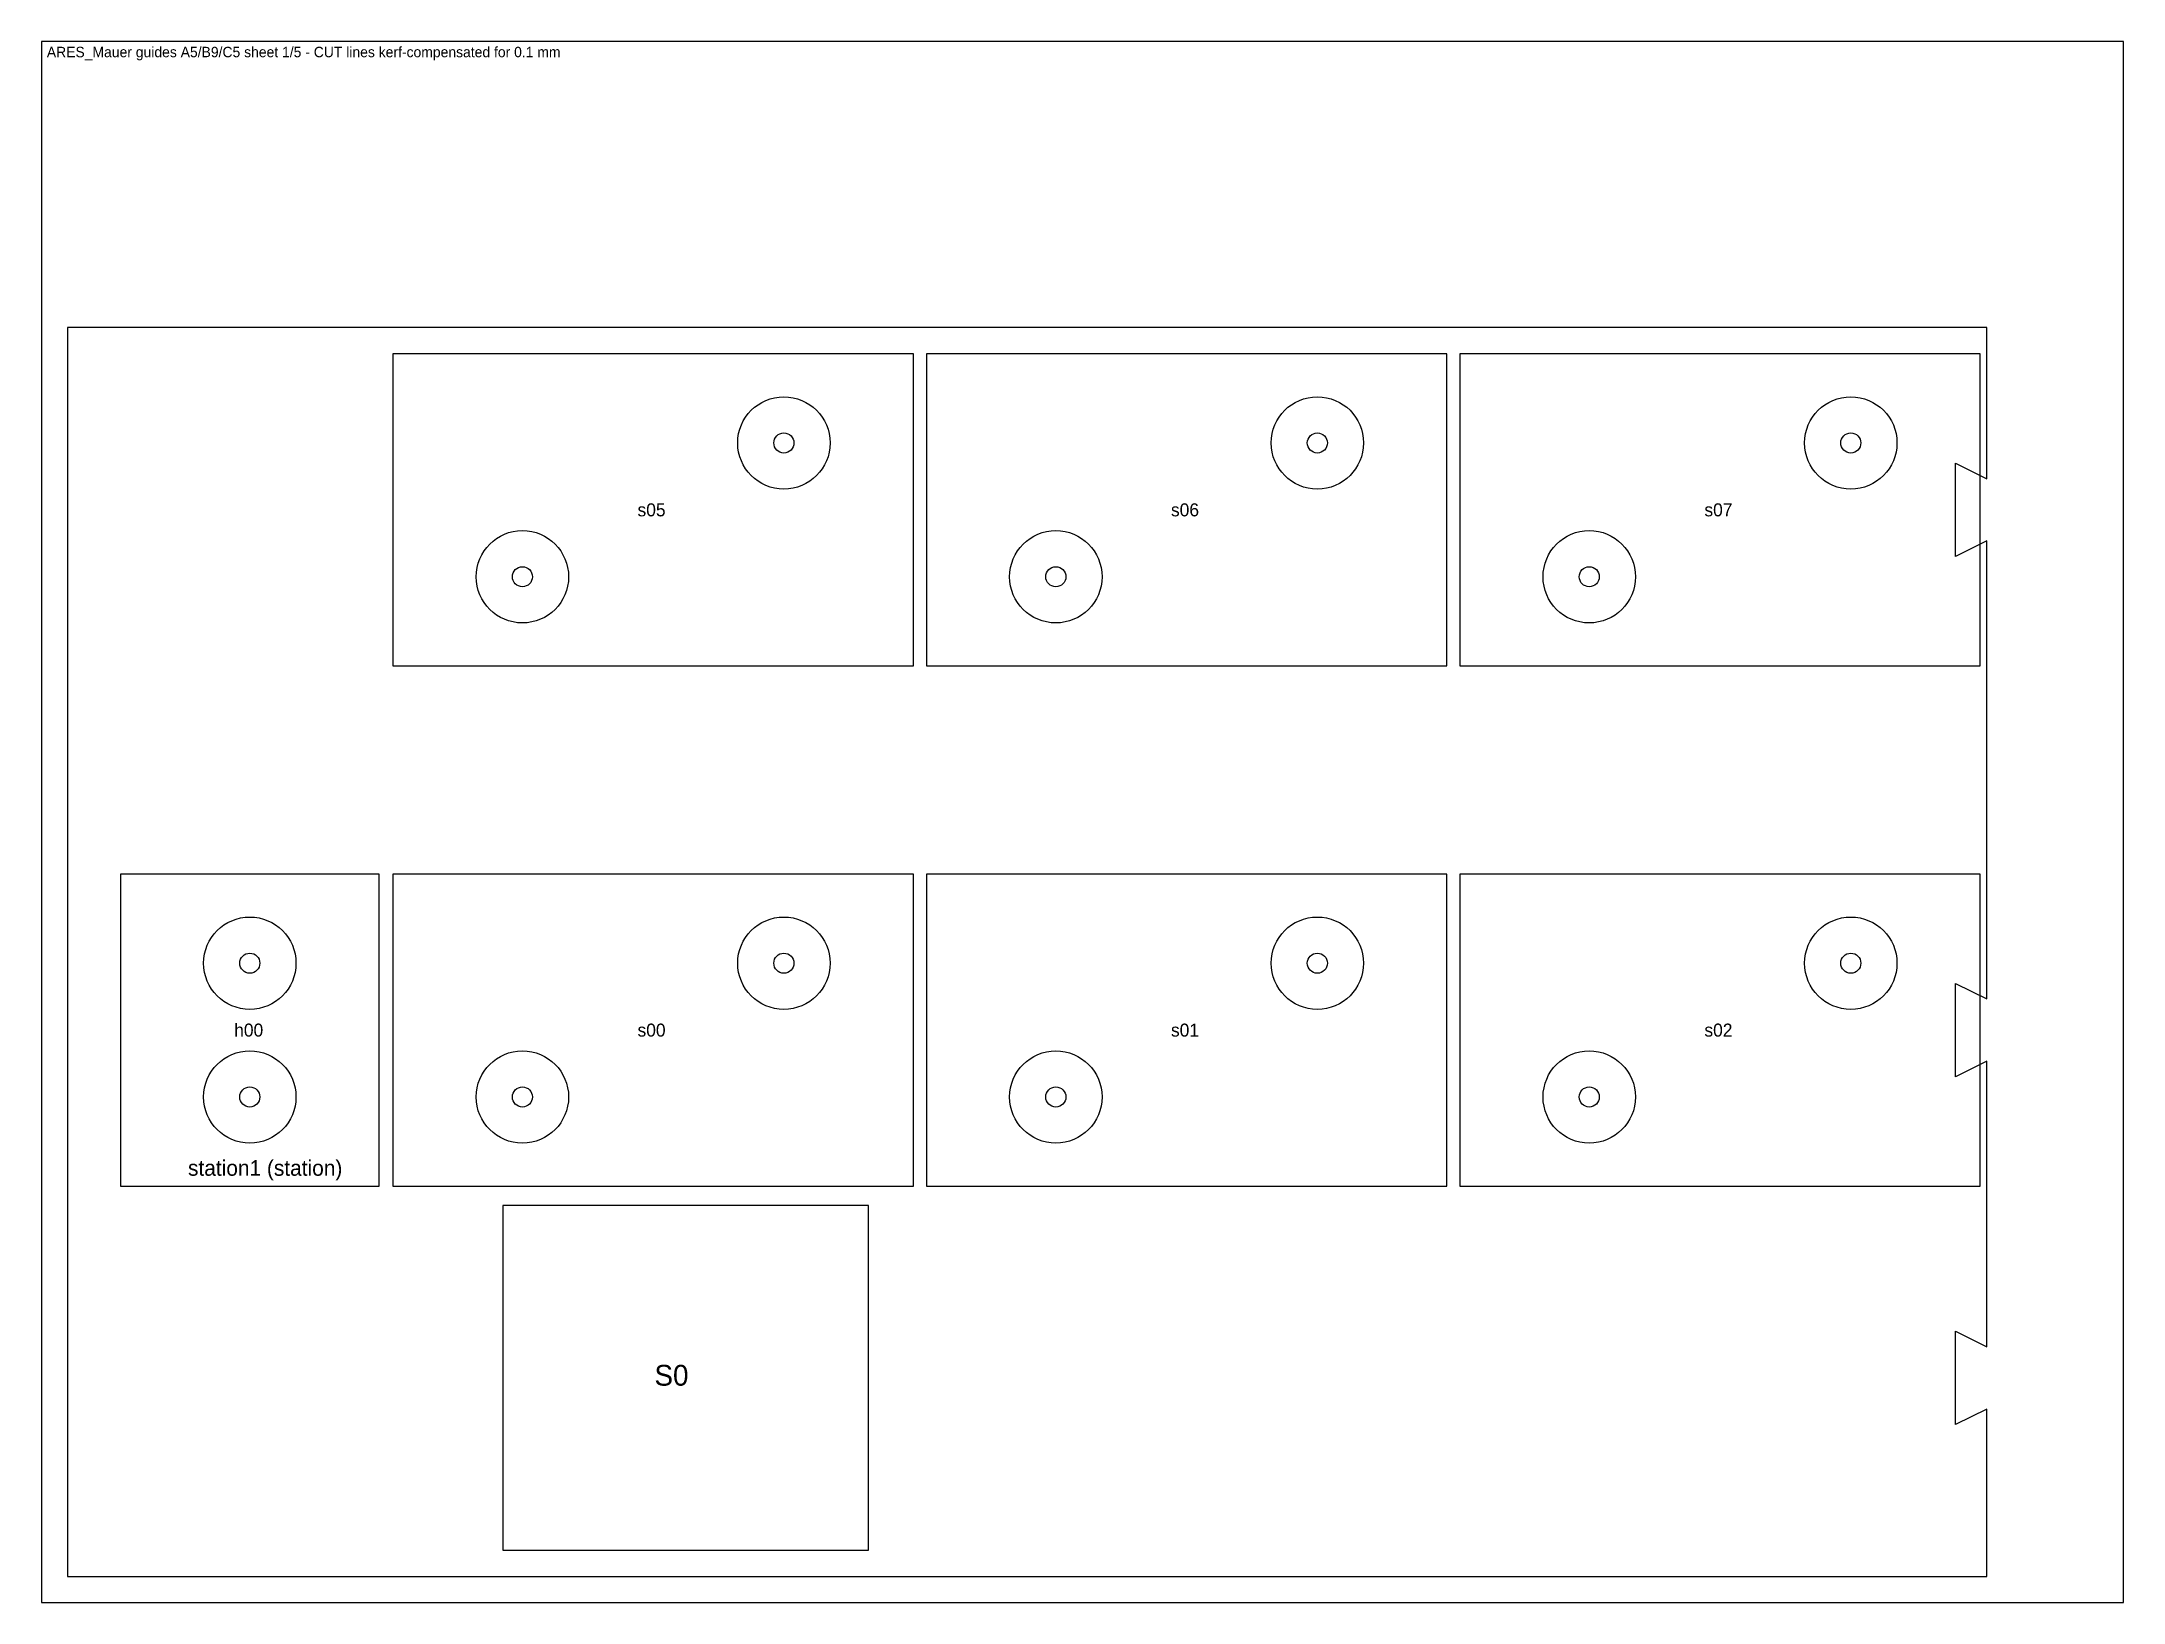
# Model space of a CAD drawing. Extents: x 0 to 800, y 0 to 600.
import ezdxf

# ---------------------------------------------------------------- set-up
doc = ezdxf.new("R2010")
doc.units = 0
for name, color, linetype in [('CUT', 1, 'CONTINUOUS'), ('ENGRAVE', 5, 'CONTINUOUS'), ('SHEET', 3, 'CONTINUOUS')]:
    doc.layers.add(name, color=color, linetype=linetype)

msp = doc.modelspace()

# ---------------------------------------------------------------- linework, layer by layer
at = {"layer": 'CUT', "color": 1}
for p, q in [((747.55, 490.05), (9.95, 490.05)), ((9.95, 490.05), (9.95, 9.95)), ((747.55, 431.9692), (747.55, 490.05)), ((735.5, 402.0308), (735.5, 437.9692)), ((735.5, 437.9692), (747.55, 431.9692)), ((747.55, 408.0308), (735.5, 402.0308)), ((747.55, 231.9692), (747.55, 408.0308)), ((735.5, 202.0308), (735.5, 237.9692)), ((735.5, 237.9692), (747.55, 231.9692)), ((747.55, 208.0308), (735.5, 202.0308)), ((747.55, 98.2692), (747.55, 208.0308)), ((317.75, 152.55), (177.25, 152.55)), ((177.25, 152.55), (177.25, 20.05)), ((317.75, 20.05), (317.75, 152.55)), ((735.5, 68.3308), (735.5, 104.2692)), ((735.5, 104.2692), (747.55, 98.2692)), ((747.55, 74.3308), (735.5, 68.3308)), ((747.55, 9.95), (747.55, 74.3308)), ((177.25, 20.05), (317.75, 20.05)), ((9.95, 9.95), (747.55, 9.95))]:
    msp.add_line(p, q, dxfattribs=at)
for centre in [(285.25, 445.714), (490.25, 445.714), (695.25, 445.714), (184.75, 394.286), (389.75, 394.286), (594.75, 394.286), (80, 245.714), (285.25, 245.714), (490.25, 245.714), (695.25, 245.714), (80, 194.286), (184.75, 194.286), (389.75, 194.286), (594.75, 194.286)]:
    msp.add_circle(centre, 3.86, dxfattribs=at)
at = {"layer": 'ENGRAVE', "color": 5}
for p, q in [((335, 480), (135, 480)), ((135, 480), (135, 360)), ((335, 360), (335, 480)), ((540, 480), (340, 480)), ((340, 480), (340, 360)), ((540, 360), (540, 480)), ((745, 480), (545, 480)), ((545, 480), (545, 360)), ((745, 360), (745, 480)), ((135, 360), (335, 360)), ((340, 360), (540, 360)), ((545, 360), (745, 360)), ((129.75, 280), (30.25, 280)), ((30.25, 280), (30.25, 160)), ((129.75, 160), (129.75, 280)), ((335, 280), (135, 280)), ((135, 280), (135, 160)), ((335, 160), (335, 280)), ((540, 280), (340, 280)), ((340, 280), (340, 160)), ((540, 160), (540, 280)), ((745, 280), (545, 280)), ((545, 280), (545, 160)), ((745, 160), (745, 280)), ((30.25, 160), (129.75, 160)), ((135, 160), (335, 160)), ((340, 160), (540, 160)), ((545, 160), (745, 160))]:
    msp.add_line(p, q, dxfattribs=at)
for centre in [(285.25, 445.714), (490.25, 445.714), (695.25, 445.714), (184.75, 394.286), (389.75, 394.286), (594.75, 394.286), (80, 245.714), (285.25, 245.714), (490.25, 245.714), (695.25, 245.714), (80, 194.286), (184.75, 194.286), (389.75, 194.286), (594.75, 194.286)]:
    msp.add_circle(centre, 17.75, dxfattribs=at)
at = {"layer": 'SHEET', "color": 3}
for p, q in [((800, 600), (0, 600)), ((0, 600), (0, 0)), ((800, 0), (800, 600)), ((0, 0), (800, 0))]:
    msp.add_line(p, q, dxfattribs=at)

# ---------------------------------------------------------------- texts
at = {"layer": 'ENGRAVE', "color": 5}
for s, height, p in [('s05', 5, (229, 417.5)), ('s06', 5, (434, 417.5)), ('s07', 5, (639, 417.5)), ('h00', 5, (74, 217.5)), ('s00', 5, (229, 217.5)), ('s01', 5, (434, 217.5)), ('s02', 5, (639, 217.5)), ('station1 (station)', 6, (56.25, 164)), ('S0', 8, (235.5, 83.3))]:
    msp.add_text(s, height=height, dxfattribs=at).set_placement(p)
at = {"layer": 'SHEET', "color": 3}
msp.add_text('ARES_Mauer guides A5/B9/C5 sheet 1/5 - CUT lines kerf-compensated for 0.1 mm', height=4, dxfattribs=at).set_placement((2, 594))

doc.saveas('drawing.dxf')
